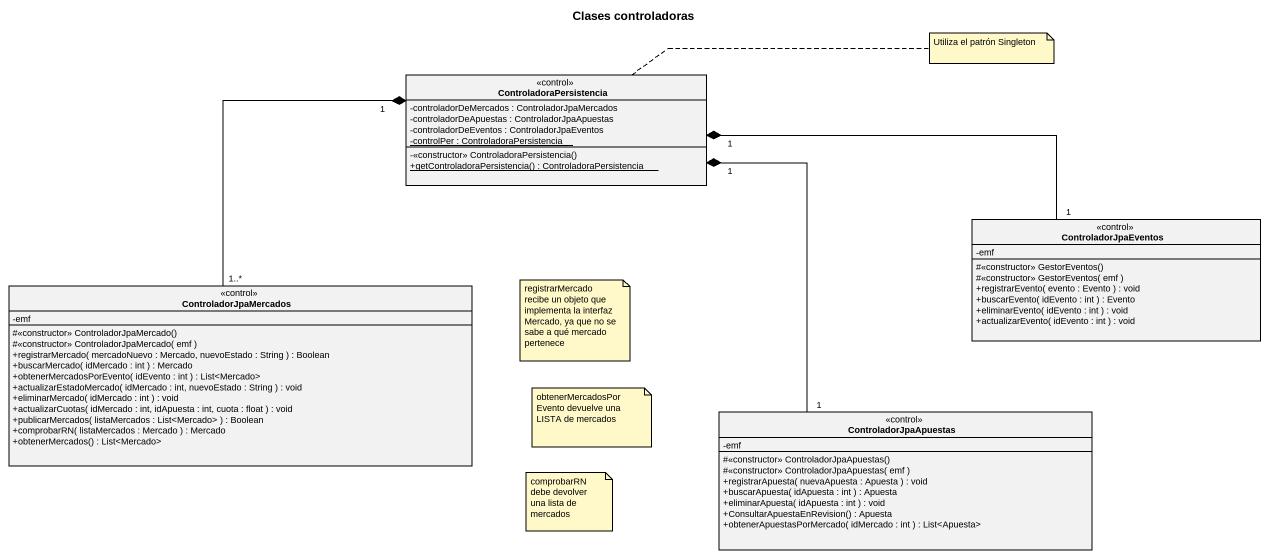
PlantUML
@startuml
title Clases controladoras
hide circle
hide empty members
skinparam classAttributeIconSize 0
class ControladoraPersistencia <<control>> {
  -controladorDeMercados : ControladorJpaMercados
  -controladorDeApuestas : ControladorJpaApuestas
  -controladorDeEventos : ControladorJpaEventos
  {static} -controlPer : ControladoraPersistencia
  -<<constructor>> ControladoraPersistencia()
  {static} +getControladoraPersistencia() : ControladoraPersistencia
}
class ControladorJpaEventos <<control>> {
  -emf
  #<<constructor>> GestorEventos()
  #<<constructor>> GestorEventos( emf )
  +registrarEvento( evento : Evento ) : void
  +buscarEvento( idEvento : int ) : Evento
  +eliminarEvento( idEvento : int ) : void
  +actualizarEvento( idEvento : int ) : void
}
class ControladorJpaMercados <<control>> {
  -emf
  #<<constructor>> ControladorJpaMercado()
  #<<constructor>> ControladorJpaMercado( emf )
  +registrarMercado( mercadoNuevo : Mercado, nuevoEstado : String ) : Boolean
  +buscarMercado( idMercado : int ) : Mercado
  +obtenerMercadosPorEvento( idEvento : int ) : List<Mercado>
  +actualizarEstadoMercado( idMercado : int, nuevoEstado : String ) : void
  +eliminarMercado( idMercado : int ) : void
  +actualizarCuotas( idMercado : int, idApuesta : int, cuota : float ) : void
  +publicarMercados( listaMercados : List<Mercado> ) : Boolean
  +comprobarRN( listaMercados : Mercado ) : Mercado
  +obtenerMercados() : List<Mercado>
}
class ControladorJpaApuestas <<control>> {
  -emf
  #<<constructor>> ControladorJpaApuestas()
  #<<constructor>> ControladorJpaApuestas( emf )
  +registrarApuesta( nuevaApuesta : Apuesta ) : void
  +buscarApuesta( idApuesta : int ) : Apuesta
  +eliminarApuesta( idApuesta : int ) : void
  +ConsultarApuestaEnRevision() : Apuesta
  +obtenerApuestasPorMercado( idMercado : int ) : List<Apuesta>
}
ControladoraPersistencia "1" *-right- "1" ControladorJpaEventos
ControladoraPersistencia "1" *-- "1..*" ControladorJpaMercados
ControladoraPersistencia "1" *-- "1" ControladorJpaApuestas
note right of ControladoraPersistencia : Utiliza el patrón Singleton
note as N2
  registrarMercado recibe un objeto que implementa la interfaz Mercado, ya que no se sabe a qué mercado pertenece
end note
note as N3
  obtenerMercadosPorEvento devuelve una LISTA de mercados
end note
note as N4
  comprobarRN debe devolver una lista de mercados
end note
@enduml
